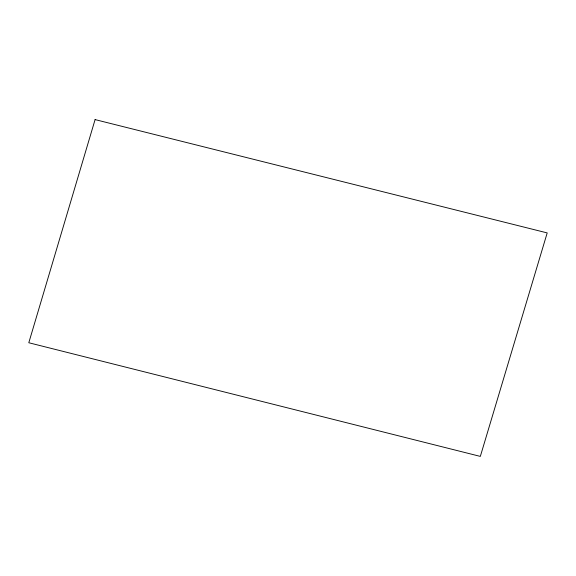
<?xml version="1.0" encoding="UTF-8"?>
<svg xmlns="http://www.w3.org/2000/svg" width="576" height="576" viewBox="0 0 576 576"><rect width="100%" height="100%" fill="white"/><g stroke="black" fill="none" stroke-linecap="round" stroke-linejoin="round"><path stroke-width="0.86" d="M95.09 119.599L28.8 342.749L480.326 456.401L547.2 232.913L95.09 119.599"/></g></svg>
